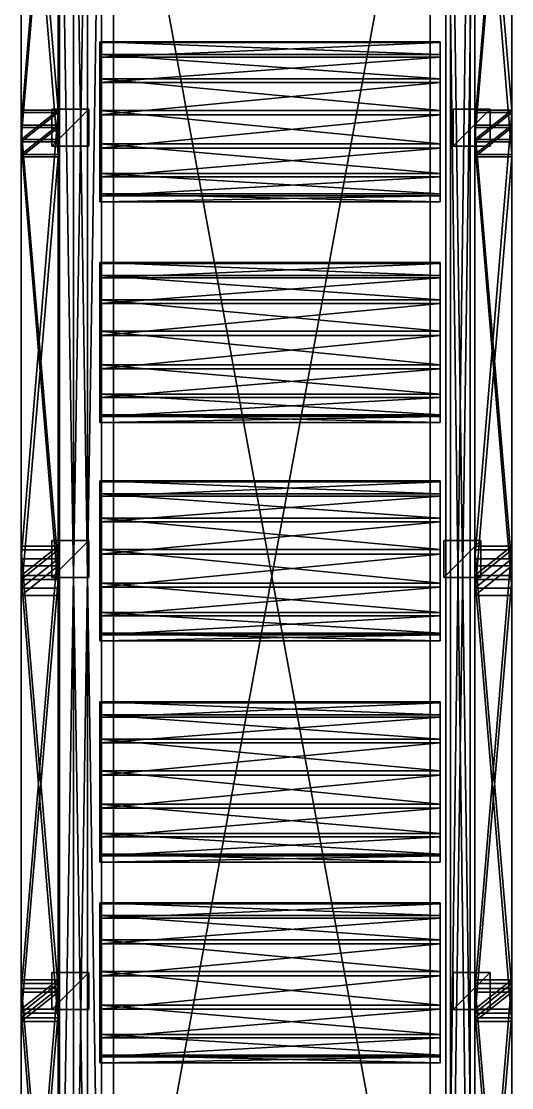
# Model space of a CAD drawing. Header units: millimetres. Extents: x -3897 to -3886, y 6820 to 7007.
# Drawn here: x -3896.8 to -3886.45, y 6865.18 to 6887.67 of the extents above; entities that cross this region are included whole.
import ezdxf

# ---------------------------------------------------------------- set-up
doc = ezdxf.new("R2010")
doc.units = ezdxf.units.MM
doc.header["$MEASUREMENT"] = 0
for name, color, linetype in [('BELT', 7, 'CONTINUOUS'), ('BELT01', 7, 'CONTINUOUS'), ('BELT02', 7, 'CONTINUOUS'), ('BELT03', 7, 'CONTINUOUS'), ('BELT04', 7, 'CONTINUOUS'), ('BELT05', 7, 'CONTINUOUS'), ('LEG', 7, 'CONTINUOUS'), ('LEG01', 7, 'CONTINUOUS'), ('LEG02', 7, 'CONTINUOUS'), ('LEG03', 7, 'CONTINUOUS'), ('LEG04', 7, 'CONTINUOUS'), ('LEG05', 7, 'CONTINUOUS'), ('LEG06', 7, 'CONTINUOUS'), ('LEG07', 7, 'CONTINUOUS'), ('LEG08', 7, 'CONTINUOUS'), ('LEG09', 7, 'CONTINUOUS'), ('OBJECT01', 7, 'CONTINUOUS'), ('OBJECT03', 7, 'CONTINUOUS'), ('OBJECT06', 7, 'CONTINUOUS'), ('OBJECT07', 7, 'CONTINUOUS'), ('OBJECT08', 7, 'CONTINUOUS'), ('OBJECT09', 7, 'CONTINUOUS'), ('OBJECT14', 7, 'CONTINUOUS'), ('OBJECT15', 7, 'CONTINUOUS')]:
    doc.layers.add(name, color=color, linetype=linetype)

msp = doc.modelspace()

# ---------------------------------------------------------------- meshes
at = {"layer": 'BELT', "color": 7}
mesh = msp.add_polyface(dxfattribs=at)
corners = [(-3894.856, 6857.741, 13.664), (-3888.174, 6857.741, 13.664), (-3888.174, 6857.741, 13.887), (-3894.856, 6857.741, 13.887), (-3894.856, 6894.198, 13.664), (-3888.174, 6894.198, 13.664), (-3888.174, 6894.198, 13.887), (-3894.856, 6894.198, 13.887)]
mesh.append_faces([[corners[k] for k in face] for face in [(0, 2, 3), (0, 5, 1), (1, 6, 2), (2, 7, 3), (3, 4, 0), (4, 6, 5)]], dxfattribs={"vtx0": -1, "color": 7})
mesh.append_faces([[corners[k] for k in face] for face in [(0, 1, 2), (0, 4, 5), (1, 5, 6), (2, 6, 7), (3, 7, 4), (4, 7, 6)]], dxfattribs={"vtx2": -1, "color": 7})
at = {"layer": 'BELT01', "color": 7}
mesh = msp.add_polyface(dxfattribs=at)
corners = [(-3894.856, 6857.741, 17.477), (-3888.174, 6857.741, 17.477), (-3888.174, 6857.741, 17.7), (-3894.856, 6857.741, 17.7), (-3894.856, 6894.198, 17.477), (-3888.174, 6894.198, 17.477), (-3888.174, 6894.198, 17.7), (-3894.856, 6894.198, 17.7)]
mesh.append_faces([[corners[k] for k in face] for face in [(0, 2, 3), (0, 5, 1), (1, 6, 2), (2, 7, 3), (3, 4, 0), (4, 6, 5)]], dxfattribs={"vtx0": -1, "color": 7})
mesh.append_faces([[corners[k] for k in face] for face in [(0, 1, 2), (0, 4, 5), (1, 5, 6), (2, 6, 7), (3, 7, 4), (4, 7, 6)]], dxfattribs={"vtx2": -1, "color": 7})
at = {"layer": 'BELT02', "color": 7}
mesh = msp.add_polyface(dxfattribs=at)
corners = [(-3887.844, 6856.681, 15.514), (-3887.328, 6856.681, 15.514), (-3887.328, 6856.681, 15.956), (-3887.844, 6856.681, 15.956), (-3887.844, 6895.282, 15.514), (-3887.328, 6895.282, 15.514), (-3887.328, 6895.282, 15.956), (-3887.844, 6895.282, 15.956)]
mesh.append_faces([[corners[k] for k in face] for face in [(0, 2, 3), (0, 5, 1), (1, 6, 2), (2, 7, 3), (3, 4, 0), (4, 6, 5)]], dxfattribs={"vtx0": -1, "color": 7})
mesh.append_faces([[corners[k] for k in face] for face in [(0, 1, 2), (0, 4, 5), (1, 5, 6), (2, 6, 7), (3, 7, 4), (4, 7, 6)]], dxfattribs={"vtx2": -1, "color": 7})
at = {"layer": 'BELT03', "color": 7}
mesh = msp.add_polyface(dxfattribs=at)
corners = [(-3895.696, 6856.681, 15.421), (-3895.109, 6856.681, 15.421), (-3895.109, 6856.681, 15.924), (-3895.696, 6856.681, 15.924), (-3895.696, 6895.282, 15.421), (-3895.109, 6895.282, 15.421), (-3895.109, 6895.282, 15.924), (-3895.696, 6895.282, 15.924)]
mesh.append_faces([[corners[k] for k in face] for face in [(0, 2, 3), (0, 5, 1), (1, 6, 2), (2, 7, 3), (3, 4, 0), (4, 6, 5)]], dxfattribs={"vtx0": -1, "color": 7})
mesh.append_faces([[corners[k] for k in face] for face in [(0, 1, 2), (0, 4, 5), (1, 5, 6), (2, 6, 7), (3, 7, 4), (4, 7, 6)]], dxfattribs={"vtx2": -1, "color": 7})
at = {"layer": 'BELT04', "color": 7}
mesh = msp.add_polyface(dxfattribs=at)
corners = [(-3887.745, 6857.686, 7.896), (-3887.23, 6857.686, 7.896), (-3887.23, 6857.686, 8.338), (-3887.745, 6857.686, 8.338), (-3887.745, 6894.277, 7.896), (-3887.23, 6894.277, 7.896), (-3887.23, 6894.277, 8.338), (-3887.745, 6894.277, 8.338)]
mesh.append_faces([[corners[k] for k in face] for face in [(0, 2, 3), (0, 5, 1), (1, 6, 2), (2, 7, 3), (3, 4, 0), (4, 6, 5)]], dxfattribs={"vtx0": -1, "color": 7})
mesh.append_faces([[corners[k] for k in face] for face in [(0, 1, 2), (0, 4, 5), (1, 5, 6), (2, 6, 7), (3, 7, 4), (4, 7, 6)]], dxfattribs={"vtx2": -1, "color": 7})
at = {"layer": 'BELT05', "color": 7}
mesh = msp.add_polyface(dxfattribs=at)
corners = [(-3895.992, 6857.681, 7.892), (-3895.405, 6857.681, 7.892), (-3895.405, 6857.681, 8.322), (-3895.992, 6857.681, 8.322), (-3895.992, 6894.281, 7.892), (-3895.405, 6894.281, 7.892), (-3895.405, 6894.281, 8.322), (-3895.992, 6894.281, 8.322)]
mesh.append_faces([[corners[k] for k in face] for face in [(0, 2, 3), (0, 5, 1), (1, 6, 2), (2, 7, 3), (3, 4, 0), (4, 6, 5)]], dxfattribs={"vtx0": -1, "color": 7})
mesh.append_faces([[corners[k] for k in face] for face in [(0, 1, 2), (0, 4, 5), (1, 5, 6), (2, 6, 7), (3, 7, 4), (4, 7, 6)]], dxfattribs={"vtx2": -1, "color": 7})
at = {"layer": 'LEG', "color": 7}
mesh = msp.add_polyface(dxfattribs=at)
corners = [(-3896.155, 6875.94, 15.454), (-3895.377, 6875.94, 15.454), (-3895.377, 6876.718, 15.454), (-3896.155, 6876.718, 15.454), (-3896.155, 6875.94, 0), (-3895.377, 6875.94, 0), (-3895.377, 6876.718, 0), (-3896.155, 6876.718, 0)]
mesh.append_faces([[corners[k] for k in face] for face in [(0, 2, 3), (0, 5, 1), (1, 6, 2), (2, 7, 3), (3, 4, 0), (4, 6, 5)]], dxfattribs={"vtx0": -1, "color": 7})
mesh.append_faces([[corners[k] for k in face] for face in [(0, 1, 2), (0, 4, 5), (1, 5, 6), (2, 6, 7), (3, 7, 4), (4, 7, 6)]], dxfattribs={"vtx2": -1, "color": 7})
at = {"layer": 'LEG01', "color": 7}
mesh = msp.add_polyface(dxfattribs=at)
corners = [(-3887.885, 6875.94, 15.454), (-3887.107, 6875.94, 15.454), (-3887.107, 6876.718, 15.454), (-3887.885, 6876.718, 15.454), (-3887.885, 6875.94, 0), (-3887.107, 6875.94, 0), (-3887.107, 6876.718, 0), (-3887.885, 6876.718, 0)]
mesh.append_faces([[corners[k] for k in face] for face in [(0, 2, 3), (0, 5, 1), (1, 6, 2), (2, 7, 3), (3, 4, 0), (4, 6, 5)]], dxfattribs={"vtx0": -1, "color": 7})
mesh.append_faces([[corners[k] for k in face] for face in [(0, 1, 2), (0, 4, 5), (1, 5, 6), (2, 6, 7), (3, 7, 4), (4, 7, 6)]], dxfattribs={"vtx2": -1, "color": 7})
at = {"layer": 'LEG02', "color": 7}
mesh = msp.add_polyface(dxfattribs=at)
corners = [(-3896.801, 6866.841, 14.428), (-3896.023, 6866.841, 14.428), (-3896.023, 6867.458, 13.955), (-3896.801, 6867.458, 13.955), (-3896.801, 6857.433, 2.168), (-3896.023, 6857.433, 2.168), (-3896.023, 6858.05, 1.694), (-3896.801, 6858.05, 1.694)]
mesh.append_faces([[corners[k] for k in face] for face in [(0, 2, 3), (0, 5, 1), (1, 6, 2), (2, 7, 3), (3, 4, 0), (4, 6, 5)]], dxfattribs={"vtx0": -1, "color": 7})
mesh.append_faces([[corners[k] for k in face] for face in [(0, 1, 2), (0, 4, 5), (1, 5, 6), (2, 6, 7), (3, 7, 4), (4, 7, 6)]], dxfattribs={"vtx2": -1, "color": 7})
at = {"layer": 'LEG03', "color": 7}
mesh = msp.add_polyface(dxfattribs=at)
corners = [(-3896.801, 6885.127, 14.428), (-3896.023, 6885.127, 14.428), (-3896.023, 6885.744, 13.955), (-3896.801, 6885.744, 13.955), (-3896.801, 6875.719, 2.168), (-3896.023, 6875.719, 2.168), (-3896.023, 6876.336, 1.694), (-3896.801, 6876.336, 1.694)]
mesh.append_faces([[corners[k] for k in face] for face in [(0, 2, 3), (0, 5, 1), (1, 6, 2), (2, 7, 3), (3, 4, 0), (4, 6, 5)]], dxfattribs={"vtx0": -1, "color": 7})
mesh.append_faces([[corners[k] for k in face] for face in [(0, 1, 2), (0, 4, 5), (1, 5, 6), (2, 6, 7), (3, 7, 4), (4, 7, 6)]], dxfattribs={"vtx2": -1, "color": 7})
at = {"layer": 'LEG04', "color": 7}
mesh = msp.add_polyface(dxfattribs=at)
corners = [(-3896.801, 6875.984, 14.428), (-3896.023, 6875.984, 14.428), (-3896.023, 6876.601, 13.955), (-3896.801, 6876.601, 13.955), (-3896.801, 6866.576, 2.168), (-3896.023, 6866.576, 2.168), (-3896.023, 6867.193, 1.694), (-3896.801, 6867.193, 1.694)]
mesh.append_faces([[corners[k] for k in face] for face in [(0, 2, 3), (0, 5, 1), (1, 6, 2), (2, 7, 3), (3, 4, 0), (4, 6, 5)]], dxfattribs={"vtx0": -1, "color": 7})
mesh.append_faces([[corners[k] for k in face] for face in [(0, 1, 2), (0, 4, 5), (1, 5, 6), (2, 6, 7), (3, 7, 4), (4, 7, 6)]], dxfattribs={"vtx2": -1, "color": 7})
at = {"layer": 'LEG05', "color": 7}
mesh = msp.add_polyface(dxfattribs=at)
corners = [(-3896.801, 6894.27, 14.428), (-3896.023, 6894.27, 14.428), (-3896.023, 6894.887, 13.955), (-3896.801, 6894.887, 13.955), (-3896.801, 6884.862, 2.168), (-3896.023, 6884.862, 2.168), (-3896.023, 6885.479, 1.694), (-3896.801, 6885.479, 1.694)]
mesh.append_faces([[corners[k] for k in face] for face in [(0, 2, 3), (0, 5, 1), (1, 6, 2), (2, 7, 3), (3, 4, 0), (4, 6, 5)]], dxfattribs={"vtx0": -1, "color": 7})
mesh.append_faces([[corners[k] for k in face] for face in [(0, 1, 2), (0, 4, 5), (1, 5, 6), (2, 6, 7), (3, 7, 4), (4, 7, 6)]], dxfattribs={"vtx2": -1, "color": 7})
at = {"layer": 'LEG06', "color": 7}
mesh = msp.add_polyface(dxfattribs=at)
corners = [(-3896.801, 6857.51, 14.02), (-3896.023, 6857.51, 14.02), (-3896.023, 6858.133, 14.485), (-3896.801, 6858.133, 14.485), (-3896.801, 6866.757, 1.637), (-3896.023, 6866.757, 1.637), (-3896.023, 6867.38, 2.103), (-3896.801, 6867.38, 2.103)]
mesh.append_faces([[corners[k] for k in face] for face in [(0, 2, 3), (0, 5, 1), (1, 6, 2), (2, 7, 3), (3, 4, 0), (4, 6, 5)]], dxfattribs={"vtx0": -1, "color": 7})
mesh.append_faces([[corners[k] for k in face] for face in [(0, 1, 2), (0, 4, 5), (1, 5, 6), (2, 6, 7), (3, 7, 4), (4, 7, 6)]], dxfattribs={"vtx2": -1, "color": 7})
at = {"layer": 'LEG07', "color": 7}
mesh = msp.add_polyface(dxfattribs=at)
corners = [(-3896.801, 6866.653, 14.02), (-3896.023, 6866.653, 14.02), (-3896.023, 6867.276, 14.485), (-3896.801, 6867.276, 14.485), (-3896.801, 6875.9, 1.637), (-3896.023, 6875.9, 1.637), (-3896.023, 6876.523, 2.103), (-3896.801, 6876.523, 2.103)]
mesh.append_faces([[corners[k] for k in face] for face in [(0, 2, 3), (0, 5, 1), (1, 6, 2), (2, 7, 3), (3, 4, 0), (4, 6, 5)]], dxfattribs={"vtx0": -1, "color": 7})
mesh.append_faces([[corners[k] for k in face] for face in [(0, 1, 2), (0, 4, 5), (1, 5, 6), (2, 6, 7), (3, 7, 4), (4, 7, 6)]], dxfattribs={"vtx2": -1, "color": 7})
at = {"layer": 'LEG08', "color": 7}
mesh = msp.add_polyface(dxfattribs=at)
corners = [(-3896.801, 6875.562, 14.02), (-3896.023, 6875.562, 14.02), (-3896.023, 6876.185, 14.485), (-3896.801, 6876.185, 14.485), (-3896.801, 6884.808, 1.637), (-3896.023, 6884.808, 1.637), (-3896.023, 6885.432, 2.103), (-3896.801, 6885.432, 2.103)]
mesh.append_faces([[corners[k] for k in face] for face in [(0, 2, 3), (0, 5, 1), (1, 6, 2), (2, 7, 3), (3, 4, 0), (4, 6, 5)]], dxfattribs={"vtx0": -1, "color": 7})
mesh.append_faces([[corners[k] for k in face] for face in [(0, 1, 2), (0, 4, 5), (1, 5, 6), (2, 6, 7), (3, 7, 4), (4, 7, 6)]], dxfattribs={"vtx2": -1, "color": 7})
at = {"layer": 'LEG09', "color": 7}
mesh = msp.add_polyface(dxfattribs=at)
corners = [(-3896.801, 6885.174, 14.02), (-3896.023, 6885.174, 14.02), (-3896.023, 6885.797, 14.485), (-3896.801, 6885.797, 14.485), (-3896.801, 6894.42, 1.637), (-3896.023, 6894.42, 1.637), (-3896.023, 6895.044, 2.103), (-3896.801, 6895.044, 2.103)]
mesh.append_faces([[corners[k] for k in face] for face in [(0, 2, 3), (0, 5, 1), (1, 6, 2), (2, 7, 3), (3, 4, 0), (4, 6, 5)]], dxfattribs={"vtx0": -1, "color": 7})
mesh.append_faces([[corners[k] for k in face] for face in [(0, 1, 2), (0, 4, 5), (1, 5, 6), (2, 6, 7), (3, 7, 4), (4, 7, 6)]], dxfattribs={"vtx2": -1, "color": 7})
at = {"layer": 'OBJECT01', "color": 7}
mesh = msp.add_polyface(dxfattribs=at)
corners = [(-3896.155, 6885.038, 15.454), (-3895.377, 6885.038, 15.454), (-3895.377, 6885.816, 15.454), (-3896.155, 6885.816, 15.454), (-3896.155, 6885.038, 0), (-3895.377, 6885.038, 0), (-3895.377, 6885.816, 0), (-3896.155, 6885.816, 0), (-3887.688, 6885.038, 15.454), (-3886.91, 6885.038, 15.454), (-3886.91, 6885.816, 15.454), (-3887.688, 6885.816, 15.454), (-3887.688, 6885.038, 0), (-3886.91, 6885.038, 0), (-3886.91, 6885.816, 0), (-3887.688, 6885.816, 0)]
mesh.append_faces([[corners[k] for k in face] for face in [(0, 2, 3), (0, 5, 1), (1, 6, 2), (2, 7, 3), (3, 4, 0), (4, 6, 5), (8, 10, 11), (8, 13, 9), (9, 14, 10), (10, 15, 11), (11, 12, 8), (12, 14, 13)]], dxfattribs={"vtx0": -1, "color": 7})
mesh.append_faces([[corners[k] for k in face] for face in [(0, 1, 2), (0, 4, 5), (1, 5, 6), (2, 6, 7), (3, 7, 4), (4, 7, 6), (8, 9, 10), (8, 12, 13), (9, 13, 14), (10, 14, 15), (11, 15, 12), (12, 15, 14)]], dxfattribs={"vtx2": -1, "color": 7})
at = {"layer": 'OBJECT03', "color": 7}
mesh = msp.add_polyface(dxfattribs=at)
corners = [(-3896.155, 6866.832, 15.454), (-3895.377, 6866.832, 15.454), (-3895.377, 6867.61, 15.454), (-3896.155, 6867.61, 15.454), (-3896.155, 6866.832, 0), (-3895.377, 6866.832, 0), (-3895.377, 6867.61, 0), (-3896.155, 6867.61, 0), (-3887.688, 6866.832, 15.454), (-3886.91, 6866.832, 15.454), (-3886.91, 6867.61, 15.454), (-3887.688, 6867.61, 15.454), (-3887.688, 6866.832, 0), (-3886.91, 6866.832, 0), (-3886.91, 6867.61, 0), (-3887.688, 6867.61, 0)]
mesh.append_faces([[corners[k] for k in face] for face in [(0, 2, 3), (0, 5, 1), (1, 6, 2), (2, 7, 3), (3, 4, 0), (4, 6, 5), (8, 10, 11), (8, 13, 9), (9, 14, 10), (10, 15, 11), (11, 12, 8), (12, 14, 13)]], dxfattribs={"vtx0": -1, "color": 7})
mesh.append_faces([[corners[k] for k in face] for face in [(0, 1, 2), (0, 4, 5), (1, 5, 6), (2, 6, 7), (3, 7, 4), (4, 7, 6), (8, 9, 10), (8, 12, 13), (9, 13, 14), (10, 14, 15), (11, 15, 12), (12, 15, 14)]], dxfattribs={"vtx2": -1, "color": 7})
at = {"layer": 'OBJECT06', "color": 7}
mesh = msp.add_polyface(dxfattribs=at)
corners = [(-3887.959, 6865.871, 14.965), (-3895.142, 6866.302, 14.404), (-3887.959, 6866.302, 14.404), (-3895.142, 6865.871, 14.965), (-3895.142, 6866.925, 14.067), (-3887.959, 6866.925, 14.067), (-3895.142, 6867.631, 14.012), (-3887.959, 6867.631, 14.012), (-3895.142, 6868.298, 14.249), (-3887.959, 6868.298, 14.249), (-3895.142, 6868.81, 14.737), (-3887.959, 6868.81, 14.737), (-3895.142, 6869.081, 15.391), (-3887.959, 6869.081, 15.391), (-3895.142, 6869.061, 16.099), (-3887.959, 6869.061, 16.099), (-3895.142, 6868.756, 16.737), (-3887.959, 6868.756, 16.737), (-3895.142, 6868.217, 17.196), (-3887.959, 6868.217, 17.196), (-3895.142, 6867.538, 17.397), (-3887.959, 6867.538, 17.397), (-3895.142, 6866.837, 17.304), (-3887.959, 6866.837, 17.304), (-3895.142, 6866.234, 16.933), (-3887.959, 6866.234, 16.933), (-3895.142, 6865.833, 16.349), (-3887.959, 6865.833, 16.349), (-3895.142, 6865.705, 15.653), (-3887.959, 6865.705, 15.653), (-3887.959, 6867.407, 15.7), (-3895.142, 6867.407, 15.7)]
mesh.append_faces([[corners[k] for k in face] for face in [(0, 1, 2), (2, 4, 5), (5, 6, 7), (7, 8, 9), (9, 10, 11), (11, 12, 13), (13, 14, 15), (15, 16, 17), (17, 18, 19), (19, 20, 21), (21, 22, 23), (23, 24, 25), (25, 26, 27), (27, 28, 29), (29, 3, 0)]], dxfattribs={"vtx0": -1, "color": 7})
mesh.append_faces([[corners[k] for k in face] for face in [(2, 30, 0), (5, 30, 2), (7, 30, 5), (9, 30, 7), (11, 30, 9), (13, 30, 11), (15, 30, 13), (17, 30, 15), (19, 30, 17), (21, 30, 19), (23, 30, 21), (25, 30, 23), (27, 30, 25), (29, 30, 27), (0, 30, 29), (3, 31, 1), (1, 31, 4), (4, 31, 6), (6, 31, 8), (8, 31, 10), (10, 31, 12), (12, 31, 14), (14, 31, 16), (16, 31, 18), (18, 31, 20), (20, 31, 22), (22, 31, 24), (24, 31, 26), (26, 31, 28), (28, 31, 3)]], dxfattribs={"vtx0": -1, "vtx1": -1, "color": 7})
mesh.append_faces([[corners[k] for k in face] for face in [(0, 3, 1), (2, 1, 4), (5, 4, 6), (7, 6, 8), (9, 8, 10), (11, 10, 12), (13, 12, 14), (15, 14, 16), (17, 16, 18), (19, 18, 20), (21, 20, 22), (23, 22, 24), (25, 24, 26), (27, 26, 28), (29, 28, 3)]], dxfattribs={"vtx2": -1, "color": 7})
at = {"layer": 'OBJECT07', "color": 7}
mesh = msp.add_polyface(dxfattribs=at)
corners = [(-3887.231, 6866.841, 14.428), (-3886.453, 6866.841, 14.428), (-3886.453, 6867.458, 13.955), (-3887.231, 6867.458, 13.955), (-3887.231, 6857.433, 2.168), (-3886.453, 6857.433, 2.168), (-3886.453, 6858.05, 1.694), (-3887.231, 6858.05, 1.694), (-3887.231, 6885.127, 14.428), (-3886.453, 6885.127, 14.428), (-3886.453, 6885.744, 13.955), (-3887.231, 6885.744, 13.955), (-3887.231, 6875.719, 2.168), (-3886.453, 6875.719, 2.168), (-3886.453, 6876.336, 1.694), (-3887.231, 6876.336, 1.694), (-3887.231, 6875.984, 14.428), (-3886.453, 6875.984, 14.428), (-3886.453, 6876.601, 13.955), (-3887.231, 6876.601, 13.955), (-3887.231, 6866.576, 2.168), (-3886.453, 6866.576, 2.168), (-3886.453, 6867.193, 1.694), (-3887.231, 6867.193, 1.694), (-3887.231, 6894.27, 14.428), (-3886.453, 6894.27, 14.428), (-3886.453, 6894.887, 13.955), (-3887.231, 6894.887, 13.955), (-3887.231, 6884.862, 2.168), (-3886.453, 6884.862, 2.168), (-3886.453, 6885.479, 1.694), (-3887.231, 6885.479, 1.694), (-3887.231, 6857.51, 14.02), (-3886.453, 6857.51, 14.02), (-3886.453, 6858.133, 14.485), (-3887.231, 6858.133, 14.485), (-3887.231, 6866.757, 1.637), (-3886.453, 6866.757, 1.637), (-3886.453, 6867.38, 2.103), (-3887.231, 6867.38, 2.103), (-3887.231, 6866.653, 14.02), (-3886.453, 6866.653, 14.02), (-3886.453, 6867.276, 14.485), (-3887.231, 6867.276, 14.485), (-3887.231, 6875.9, 1.637), (-3886.453, 6875.9, 1.637), (-3886.453, 6876.523, 2.103), (-3887.231, 6876.523, 2.103), (-3887.231, 6875.562, 14.02), (-3886.453, 6875.562, 14.02), (-3886.453, 6876.185, 14.485), (-3887.231, 6876.185, 14.485), (-3887.231, 6884.808, 1.637), (-3886.453, 6884.808, 1.637), (-3886.453, 6885.432, 2.103), (-3887.231, 6885.432, 2.103), (-3887.231, 6885.174, 14.02), (-3886.453, 6885.174, 14.02), (-3886.453, 6885.797, 14.485), (-3887.231, 6885.797, 14.485), (-3887.231, 6894.42, 1.637), (-3886.453, 6894.42, 1.637), (-3886.453, 6895.044, 2.103), (-3887.231, 6895.044, 2.103)]
mesh.append_faces([[corners[k] for k in face] for face in [(0, 2, 3), (0, 5, 1), (1, 6, 2), (2, 7, 3), (3, 4, 0), (4, 6, 5), (8, 10, 11), (8, 13, 9), (9, 14, 10), (10, 15, 11), (11, 12, 8), (12, 14, 13), (16, 18, 19), (16, 21, 17), (17, 22, 18), (18, 23, 19), (19, 20, 16), (20, 22, 21), (24, 26, 27), (24, 29, 25), (25, 30, 26), (26, 31, 27), (27, 28, 24), (28, 30, 29), (32, 34, 35), (32, 37, 33), (33, 38, 34), (34, 39, 35), (35, 36, 32), (36, 38, 37), (40, 42, 43), (40, 45, 41), (41, 46, 42), (42, 47, 43), (43, 44, 40), (44, 46, 45), (48, 50, 51), (48, 53, 49), (49, 54, 50), (50, 55, 51), (51, 52, 48), (52, 54, 53), (56, 58, 59), (56, 61, 57), (57, 62, 58), (58, 63, 59), (59, 60, 56), (60, 62, 61)]], dxfattribs={"vtx0": -1, "color": 7})
mesh.append_faces([[corners[k] for k in face] for face in [(0, 1, 2), (0, 4, 5), (1, 5, 6), (2, 6, 7), (3, 7, 4), (4, 7, 6), (8, 9, 10), (8, 12, 13), (9, 13, 14), (10, 14, 15), (11, 15, 12), (12, 15, 14), (16, 17, 18), (16, 20, 21), (17, 21, 22), (18, 22, 23), (19, 23, 20), (20, 23, 22), (24, 25, 26), (24, 28, 29), (25, 29, 30), (26, 30, 31), (27, 31, 28), (28, 31, 30), (32, 33, 34), (32, 36, 37), (33, 37, 38), (34, 38, 39), (35, 39, 36), (36, 39, 38), (40, 41, 42), (40, 44, 45), (41, 45, 46), (42, 46, 47), (43, 47, 44), (44, 47, 46), (48, 49, 50), (48, 52, 53), (49, 53, 54), (50, 54, 55), (51, 55, 52), (52, 55, 54), (56, 57, 58), (56, 60, 61), (57, 61, 62), (58, 62, 63), (59, 63, 60), (60, 63, 62)]], dxfattribs={"vtx2": -1, "color": 7})
at = {"layer": 'OBJECT08', "color": 7}
mesh = msp.add_polyface(dxfattribs=at)
corners = [(-3887.959, 6874.768, 14.965), (-3895.142, 6875.2, 14.404), (-3887.959, 6875.2, 14.404), (-3895.142, 6874.768, 14.965), (-3895.142, 6875.822, 14.067), (-3887.959, 6875.822, 14.067), (-3895.142, 6876.528, 14.012), (-3887.959, 6876.528, 14.012), (-3895.142, 6877.195, 14.249), (-3887.959, 6877.195, 14.249), (-3895.142, 6877.708, 14.737), (-3887.959, 6877.708, 14.737), (-3895.142, 6877.978, 15.391), (-3887.959, 6877.978, 15.391), (-3895.142, 6877.958, 16.099), (-3887.959, 6877.958, 16.099), (-3895.142, 6877.653, 16.737), (-3887.959, 6877.653, 16.737), (-3895.142, 6877.114, 17.196), (-3887.959, 6877.114, 17.196), (-3895.142, 6876.435, 17.397), (-3887.959, 6876.435, 17.397), (-3895.142, 6875.734, 17.304), (-3887.959, 6875.734, 17.304), (-3895.142, 6875.131, 16.933), (-3887.959, 6875.131, 16.933), (-3895.142, 6874.73, 16.349), (-3887.959, 6874.73, 16.349), (-3895.142, 6874.602, 15.653), (-3887.959, 6874.602, 15.653), (-3887.959, 6876.304, 15.7), (-3895.142, 6876.304, 15.7)]
mesh.append_faces([[corners[k] for k in face] for face in [(0, 1, 2), (2, 4, 5), (5, 6, 7), (7, 8, 9), (9, 10, 11), (11, 12, 13), (13, 14, 15), (15, 16, 17), (17, 18, 19), (19, 20, 21), (21, 22, 23), (23, 24, 25), (25, 26, 27), (27, 28, 29), (29, 3, 0)]], dxfattribs={"vtx0": -1, "color": 7})
mesh.append_faces([[corners[k] for k in face] for face in [(2, 30, 0), (5, 30, 2), (7, 30, 5), (9, 30, 7), (11, 30, 9), (13, 30, 11), (15, 30, 13), (17, 30, 15), (19, 30, 17), (21, 30, 19), (23, 30, 21), (25, 30, 23), (27, 30, 25), (29, 30, 27), (0, 30, 29), (3, 31, 1), (1, 31, 4), (4, 31, 6), (6, 31, 8), (8, 31, 10), (10, 31, 12), (12, 31, 14), (14, 31, 16), (16, 31, 18), (18, 31, 20), (20, 31, 22), (22, 31, 24), (24, 31, 26), (26, 31, 28), (28, 31, 3)]], dxfattribs={"vtx0": -1, "vtx1": -1, "color": 7})
mesh.append_faces([[corners[k] for k in face] for face in [(0, 3, 1), (2, 1, 4), (5, 4, 6), (7, 6, 8), (9, 8, 10), (11, 10, 12), (13, 12, 14), (15, 14, 16), (17, 16, 18), (19, 18, 20), (21, 20, 22), (23, 22, 24), (25, 24, 26), (27, 26, 28), (29, 28, 3)]], dxfattribs={"vtx2": -1, "color": 7})
at = {"layer": 'OBJECT09', "color": 7}
mesh = msp.add_polyface(dxfattribs=at)
corners = [(-3887.959, 6884.028, 14.965), (-3895.142, 6884.46, 14.404), (-3887.959, 6884.46, 14.404), (-3895.142, 6884.028, 14.965), (-3895.142, 6885.082, 14.067), (-3887.959, 6885.082, 14.067), (-3895.142, 6885.788, 14.012), (-3887.959, 6885.788, 14.012), (-3895.142, 6886.455, 14.249), (-3887.959, 6886.455, 14.249), (-3895.142, 6886.968, 14.737), (-3887.959, 6886.968, 14.737), (-3895.142, 6887.238, 15.391), (-3887.959, 6887.238, 15.391), (-3895.142, 6887.219, 16.099), (-3887.959, 6887.219, 16.099), (-3895.142, 6886.913, 16.737), (-3887.959, 6886.913, 16.737), (-3895.142, 6886.375, 17.196), (-3887.959, 6886.375, 17.196), (-3895.142, 6885.696, 17.397), (-3887.959, 6885.696, 17.397), (-3895.142, 6884.994, 17.304), (-3887.959, 6884.994, 17.304), (-3895.142, 6884.391, 16.933), (-3887.959, 6884.391, 16.933), (-3895.142, 6883.991, 16.349), (-3887.959, 6883.991, 16.349), (-3895.142, 6883.862, 15.653), (-3887.959, 6883.862, 15.653), (-3887.959, 6885.564, 15.7), (-3895.142, 6885.564, 15.7)]
mesh.append_faces([[corners[k] for k in face] for face in [(0, 1, 2), (2, 4, 5), (5, 6, 7), (7, 8, 9), (9, 10, 11), (11, 12, 13), (13, 14, 15), (15, 16, 17), (17, 18, 19), (19, 20, 21), (21, 22, 23), (23, 24, 25), (25, 26, 27), (27, 28, 29), (29, 3, 0)]], dxfattribs={"vtx0": -1, "color": 7})
mesh.append_faces([[corners[k] for k in face] for face in [(2, 30, 0), (5, 30, 2), (7, 30, 5), (9, 30, 7), (11, 30, 9), (13, 30, 11), (15, 30, 13), (17, 30, 15), (19, 30, 17), (21, 30, 19), (23, 30, 21), (25, 30, 23), (27, 30, 25), (29, 30, 27), (0, 30, 29), (3, 31, 1), (1, 31, 4), (4, 31, 6), (6, 31, 8), (8, 31, 10), (10, 31, 12), (12, 31, 14), (14, 31, 16), (16, 31, 18), (18, 31, 20), (20, 31, 22), (22, 31, 24), (24, 31, 26), (26, 31, 28), (28, 31, 3)]], dxfattribs={"vtx0": -1, "vtx1": -1, "color": 7})
mesh.append_faces([[corners[k] for k in face] for face in [(0, 3, 1), (2, 1, 4), (5, 4, 6), (7, 6, 8), (9, 8, 10), (11, 10, 12), (13, 12, 14), (15, 14, 16), (17, 16, 18), (19, 18, 20), (21, 20, 22), (23, 22, 24), (25, 24, 26), (27, 26, 28), (29, 28, 3)]], dxfattribs={"vtx2": -1, "color": 7})
at = {"layer": 'OBJECT14', "color": 7}
mesh = msp.add_polyface(dxfattribs=at)
corners = [(-3887.959, 6870.107, 14.965), (-3895.142, 6870.539, 14.404), (-3887.959, 6870.539, 14.404), (-3895.142, 6870.107, 14.965), (-3895.142, 6871.161, 14.067), (-3887.959, 6871.161, 14.067), (-3895.142, 6871.867, 14.012), (-3887.959, 6871.867, 14.012), (-3895.142, 6872.534, 14.249), (-3887.959, 6872.534, 14.249), (-3895.142, 6873.047, 14.737), (-3887.959, 6873.047, 14.737), (-3895.142, 6873.317, 15.391), (-3887.959, 6873.317, 15.391), (-3895.142, 6873.298, 16.099), (-3887.959, 6873.298, 16.099), (-3895.142, 6872.992, 16.737), (-3887.959, 6872.992, 16.737), (-3895.142, 6872.454, 17.196), (-3887.959, 6872.454, 17.196), (-3895.142, 6871.775, 17.397), (-3887.959, 6871.775, 17.397), (-3895.142, 6871.073, 17.304), (-3887.959, 6871.073, 17.304), (-3895.142, 6870.47, 16.933), (-3887.959, 6870.47, 16.933), (-3895.142, 6870.07, 16.349), (-3887.959, 6870.07, 16.349), (-3895.142, 6869.941, 15.653), (-3887.959, 6869.941, 15.653), (-3887.959, 6871.643, 15.7), (-3895.142, 6871.643, 15.7)]
mesh.append_faces([[corners[k] for k in face] for face in [(0, 1, 2), (2, 4, 5), (5, 6, 7), (7, 8, 9), (9, 10, 11), (11, 12, 13), (13, 14, 15), (15, 16, 17), (17, 18, 19), (19, 20, 21), (21, 22, 23), (23, 24, 25), (25, 26, 27), (27, 28, 29), (29, 3, 0)]], dxfattribs={"vtx0": -1, "color": 7})
mesh.append_faces([[corners[k] for k in face] for face in [(2, 30, 0), (5, 30, 2), (7, 30, 5), (9, 30, 7), (11, 30, 9), (13, 30, 11), (15, 30, 13), (17, 30, 15), (19, 30, 17), (21, 30, 19), (23, 30, 21), (25, 30, 23), (27, 30, 25), (29, 30, 27), (0, 30, 29), (3, 31, 1), (1, 31, 4), (4, 31, 6), (6, 31, 8), (8, 31, 10), (10, 31, 12), (12, 31, 14), (14, 31, 16), (16, 31, 18), (18, 31, 20), (20, 31, 22), (22, 31, 24), (24, 31, 26), (26, 31, 28), (28, 31, 3)]], dxfattribs={"vtx0": -1, "vtx1": -1, "color": 7})
mesh.append_faces([[corners[k] for k in face] for face in [(0, 3, 1), (2, 1, 4), (5, 4, 6), (7, 6, 8), (9, 8, 10), (11, 10, 12), (13, 12, 14), (15, 14, 16), (17, 16, 18), (19, 18, 20), (21, 20, 22), (23, 22, 24), (25, 24, 26), (27, 26, 28), (29, 28, 3)]], dxfattribs={"vtx2": -1, "color": 7})
at = {"layer": 'OBJECT15', "color": 7}
mesh = msp.add_polyface(dxfattribs=at)
corners = [(-3887.959, 6879.373, 14.965), (-3895.142, 6879.804, 14.404), (-3887.959, 6879.804, 14.404), (-3895.142, 6879.373, 14.965), (-3895.142, 6880.427, 14.067), (-3887.959, 6880.427, 14.067), (-3895.142, 6881.132, 14.012), (-3887.959, 6881.132, 14.012), (-3895.142, 6881.799, 14.249), (-3887.959, 6881.799, 14.249), (-3895.142, 6882.312, 14.737), (-3887.959, 6882.312, 14.737), (-3895.142, 6882.582, 15.391), (-3887.959, 6882.582, 15.391), (-3895.142, 6882.563, 16.099), (-3887.959, 6882.563, 16.099), (-3895.142, 6882.258, 16.737), (-3887.959, 6882.258, 16.737), (-3895.142, 6881.719, 17.196), (-3887.959, 6881.719, 17.196), (-3895.142, 6881.04, 17.397), (-3887.959, 6881.04, 17.397), (-3895.142, 6880.339, 17.304), (-3887.959, 6880.339, 17.304), (-3895.142, 6879.735, 16.933), (-3887.959, 6879.735, 16.933), (-3895.142, 6879.335, 16.349), (-3887.959, 6879.335, 16.349), (-3895.142, 6879.207, 15.653), (-3887.959, 6879.207, 15.653), (-3887.959, 6880.908, 15.7), (-3895.142, 6880.908, 15.7)]
mesh.append_faces([[corners[k] for k in face] for face in [(0, 1, 2), (2, 4, 5), (5, 6, 7), (7, 8, 9), (9, 10, 11), (11, 12, 13), (13, 14, 15), (15, 16, 17), (17, 18, 19), (19, 20, 21), (21, 22, 23), (23, 24, 25), (25, 26, 27), (27, 28, 29), (29, 3, 0)]], dxfattribs={"vtx0": -1, "color": 7})
mesh.append_faces([[corners[k] for k in face] for face in [(2, 30, 0), (5, 30, 2), (7, 30, 5), (9, 30, 7), (11, 30, 9), (13, 30, 11), (15, 30, 13), (17, 30, 15), (19, 30, 17), (21, 30, 19), (23, 30, 21), (25, 30, 23), (27, 30, 25), (29, 30, 27), (0, 30, 29), (3, 31, 1), (1, 31, 4), (4, 31, 6), (6, 31, 8), (8, 31, 10), (10, 31, 12), (12, 31, 14), (14, 31, 16), (16, 31, 18), (18, 31, 20), (20, 31, 22), (22, 31, 24), (24, 31, 26), (26, 31, 28), (28, 31, 3)]], dxfattribs={"vtx0": -1, "vtx1": -1, "color": 7})
mesh.append_faces([[corners[k] for k in face] for face in [(0, 3, 1), (2, 1, 4), (5, 4, 6), (7, 6, 8), (9, 8, 10), (11, 10, 12), (13, 12, 14), (15, 14, 16), (17, 16, 18), (19, 18, 20), (21, 20, 22), (23, 22, 24), (25, 24, 26), (27, 26, 28), (29, 28, 3)]], dxfattribs={"vtx2": -1, "color": 7})

doc.saveas('drawing.dxf')
